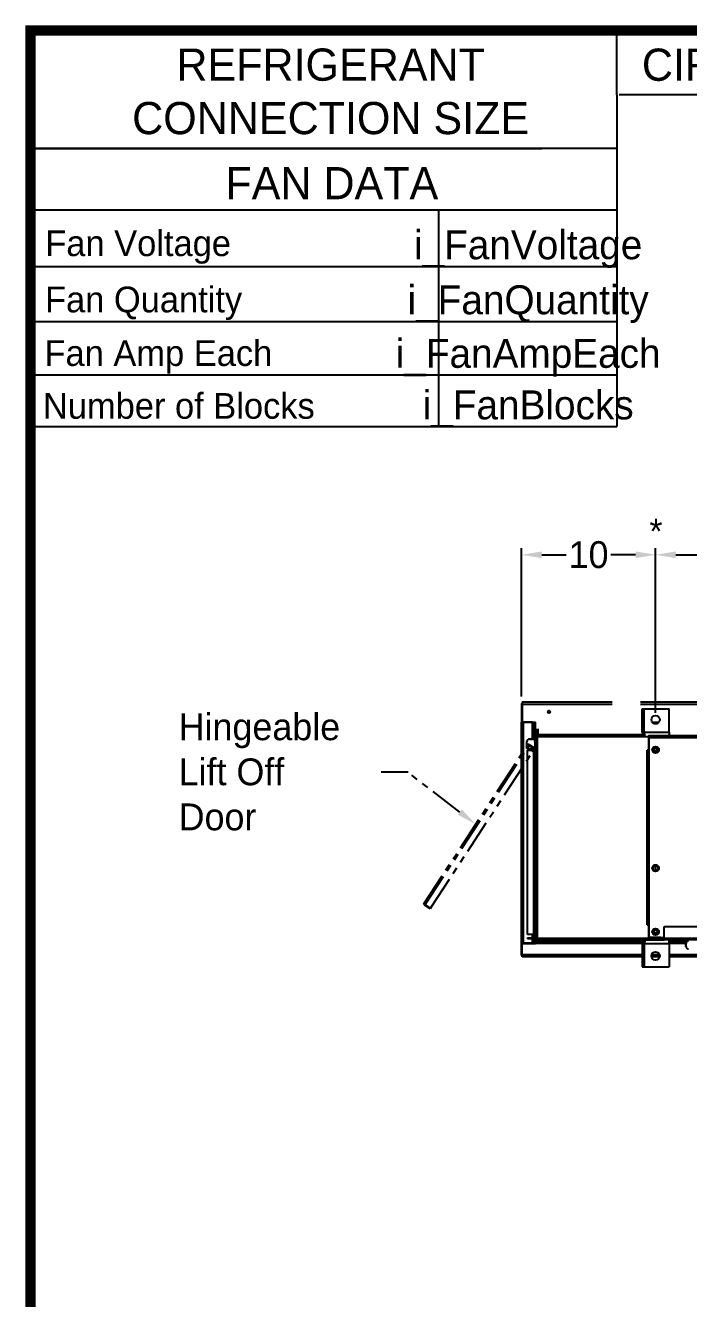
# Model space of a CAD drawing. Header units: inches. Extents: x 547 to 857, y 494 to 690.
# Drawn here: x 551.6 to 601.1, y 591.7 to 686.6 of the extents above; entities that cross this region are included whole.
import ezdxf
from ezdxf.enums import TextEntityAlignment as Align

# ---------------------------------------------------------------- set-up
doc = ezdxf.new("R2010")
doc.units = ezdxf.units.IN
doc.header["$MEASUREMENT"] = 0
doc.header["$PDSIZE"] = -1
doc.linetypes.add('PHANTOM', pattern=[0.5, 0.25, -0.05, 0.05, -0.05, 0.05, -0.05])
for name, color, linetype in [('C1EFD', 7, 'Continuous'), ('C1RC', 7, 'Continuous'), ('Hingeable', 7, 'PHANTOM')]:
    doc.layers.add(name, color=color, linetype=linetype)
doc.dimstyles.new('RAE Solutions', dxfattribs={"dimtxt": 2, "dimasz": 1.5, "dimexe": 0.5, "dimexo": 0.5, "dimgap": 0.5, "dimtad": 0, "dimtih": 1, "dimtoh": 1, "dimdec": 3, "dimrnd": 0.125, "dimzin": 1, "dimdsep": 46, "dimlunit": 5, "dimtxsty": 'Standard', "dimcen": 0.09, "dimadec": 0, "dimazin": 0, "dimtfac": 1, "dimtdec": 3, "dimtofl": 0, "dimtmove": 0, "dimatfit": 3, "dimfxl": 1, "dimtolj": 1, "dimtzin": 1, "dimarcsym": 0})

# ---------------------------------------------------------------- blocks, each defined once
blk = doc.blocks.new('*D200')
at = {"color": 0, "linetype": 'Continuous', "lineweight": -2}
for p, q in [((598.602, 635.337), (598.602, 647.632)), ((629.665, 635.337), (629.665, 647.632)), ((600.102, 647.132), (612.3, 647.132)), ((628.165, 647.132), (615.967, 647.132))]:
    blk.add_line(p, q, dxfattribs=at)
at = {"color": 0, "linetype": 'Continuous'}
for points in [[(600.102, 647.382), (600.102, 646.882), (598.602, 647.132)], [(628.165, 647.382), (628.165, 646.882), (629.665, 647.132)]]:
    blk.add_solid(points, dxfattribs=at)
at = {"layer": 'Defpoints', "color": 0, "linetype": 'Continuous'}
for p in [(629.665, 647.132), (598.602, 634.837), (629.665, 634.837)]:
    blk.add_point(p, dxfattribs=at)
at = {"color": 0, "linetype": 'Continuous', "lineweight": 25, "insert": (614.133, 647.132), "char_height": 2, "attachment_point": 5}
blk.add_mtext('\\A1;31', dxfattribs=at)
blk = doc.blocks.new('*D204')
at = {"color": 0, "linetype": 'Continuous', "lineweight": -2}
for p, q in [((588.607, 636.556), (588.607, 647.632)), ((598.602, 635.337), (598.602, 647.632)), ((590.107, 647.132), (591.938, 647.132)), ((597.102, 647.132), (595.271, 647.132))]:
    blk.add_line(p, q, dxfattribs=at)
at = {"color": 0, "linetype": 'Continuous'}
for points in [[(590.107, 647.382), (590.107, 646.882), (588.607, 647.132)], [(597.102, 647.382), (597.102, 646.882), (598.602, 647.132)]]:
    blk.add_solid(points, dxfattribs=at)
at = {"layer": 'Defpoints', "color": 0, "linetype": 'Continuous'}
for p in [(588.607, 647.132), (588.607, 636.056), (598.602, 634.837)]:
    blk.add_point(p, dxfattribs=at)
at = {"color": 0, "linetype": 'Continuous', "lineweight": 25, "insert": (593.604, 647.132), "char_height": 2, "attachment_point": 5}
blk.add_mtext('\\A1;10', dxfattribs=at)

msp = doc.modelspace()

# ---------------------------------------------------------------- linework, layer by layer
at = {"linetype": 'Continuous', "lineweight": 25}
for p, q in [((588.6065, 636.0558), (588.6065, 634.6495)), ((588.6065, 636.0558), (588.6565, 636.0558)), ((588.6565, 636.161), (588.6565, 636.004)), ((588.6565, 636.161), (595.3515, 636.161)), ((588.6565, 636.004), (588.6565, 634.6635)), ((588.6565, 636.004), (595.3515, 636.004)), ((597.4765, 636.161), (720.7275, 636.161)), ((597.4765, 636.004), (720.7275, 636.004)), ((597.602, 633.9135), (597.602, 635.6495)), ((597.602, 635.6495), (597.732, 635.6495)), ((597.732, 633.9135), (597.732, 635.6495)), ((597.7391, 635.6495), (599.602, 635.6495)), ((597.7391, 633.9135), (597.7391, 635.6495)), ((599.602, 633.9135), (599.602, 635.6495)), ((588.6065, 618.1808), (588.6065, 634.6495)), ((588.6065, 634.6495), (588.7395, 634.6495)), ((588.6565, 634.6495), (588.6565, 634.6635)), ((588.6565, 634.6635), (589.6565, 634.6635)), ((588.7065, 634.6635), (588.7065, 634.6495)), ((588.7142, 634.6495), (588.7142, 634.6635)), ((588.7395, 618.1808), (588.7395, 634.6495)), ((589.419, 634.6495), (588.7395, 634.6495)), ((588.8472, 634.6495), (588.8472, 634.6635)), ((589.419, 633.389), (589.419, 634.6495)), ((589.4642, 633.389), (589.4642, 634.6635)), ((589.5972, 634.6635), (589.5972, 633.389)), ((589.6565, 634.5525), (589.6565, 634.6635)), ((589.6565, 634.1566), (589.6565, 634.5525)), ((589.6802, 634.1566), (589.6802, 633.6362)), ((589.8283, 634.1566), (589.8283, 633.72)), ((597.732, 634.6635), (597.7391, 634.6635)), ((597.732, 634.5525), (597.7391, 634.5525)), ((597.732, 634.1566), (597.7391, 634.1566)), ((598.3421, 634.6635), (598.862, 634.6635)), ((598.4727, 634.5525), (598.7314, 634.5525)), ((589.0073, 632.701), (589.0073, 633.201)), ((589.1948, 633.3885), (589.4138, 633.3885)), ((589.6453, 633.389), (589.1953, 633.389)), ((589.6013, 633.201), (589.6013, 632.701)), ((589.6453, 618.4753), (589.6453, 633.6362)), ((589.6453, 633.6362), (589.6953, 633.6362)), ((589.7024, 633.6933), (597.8212, 633.6933)), ((589.7024, 633.6933), (589.7024, 633.6433)), ((598.1013, 633.5603), (589.7783, 633.5603)), ((589.7783, 633.5603), (589.7783, 618.5513)), ((589.8283, 633.72), (589.8283, 633.6933)), ((597.6905, 633.72), (589.8283, 633.72)), ((597.602, 633.9135), (597.732, 633.9135)), ((597.7391, 633.9135), (599.602, 633.9135)), ((598.1013, 633.6867), (598.1013, 633.5603)), ((598.1013, 633.6495), (599.102, 633.6495)), ((598.9453, 633.637), (598.1013, 633.637)), ((598.102, 633.587), (598.1013, 633.587)), ((598.1013, 632.5603), (598.1013, 633.5603)), ((598.1015, 633.6495), (598.1015, 633.637)), ((598.1015, 633.587), (598.1015, 633.5169)), ((598.1015, 618.5946), (598.1015, 633.5169)), ((598.9453, 633.5169), (598.1015, 633.5169)), ((598.102, 633.587), (598.102, 633.524)), ((598.9453, 633.587), (598.102, 633.587)), ((598.9453, 633.524), (598.102, 633.524)), ((598.102, 633.5165), (598.102, 618.595)), ((598.102, 633.5165), (599.102, 633.5165)), ((598.9453, 633.587), (598.9453, 633.637)), ((598.9453, 633.587), (598.9453, 633.524)), ((598.9453, 633.5165), (598.9453, 633.5169)), ((599.102, 633.5165), (599.102, 633.6495)), ((599.102, 633.6495), (719.102, 633.6495)), ((599.102, 633.5165), (719.102, 633.5165)), ((599.602, 633.9135), (599.602, 633.6495)), ((589.0543, 632.701), (589.0073, 632.701)), ((589.0543, 632.701), (589.5333, 632.701)), ((589.0543, 632.638), (589.0543, 632.701)), ((589.0543, 632.638), (589.5333, 632.638)), ((589.0543, 618.826), (589.0543, 632.555)), ((589.0543, 632.555), (589.5333, 632.555)), ((589.419, 632.555), (589.419, 632.638)), ((589.4642, 632.555), (589.4642, 632.638)), ((589.5333, 632.638), (589.5333, 632.701)), ((589.6013, 632.701), (589.5333, 632.701)), ((589.5333, 618.826), (589.5333, 632.555)), ((589.5333, 632.555), (589.6453, 632.555)), ((589.5972, 632.701), (589.5972, 632.6863)), ((589.5972, 632.608), (589.5972, 632.555)), ((589.6013, 632.795), (589.6453, 632.795)), ((598.1013, 632.5603), (597.9683, 632.5603)), ((597.9683, 619.5513), (597.9683, 632.5603)), ((598.1013, 632.5603), (598.1013, 619.5513)), ((597.9683, 619.5513), (598.1013, 619.5513)), ((598.1013, 618.5513), (598.1013, 619.5513)), ((599.235, 619.412), (718.969, 619.412)), ((599.235, 618.545), (599.235, 619.412)), ((588.7395, 618.1808), (588.6065, 618.1808)), ((588.6065, 617.2433), (588.6065, 618.1808)), ((588.6565, 618.154), (588.6565, 618.1808)), ((588.6565, 618.154), (589.6565, 618.154)), ((588.6565, 617.295), (588.6565, 618.154)), ((588.7065, 618.1808), (588.7065, 618.154)), ((588.7142, 618.154), (588.7142, 618.1808)), ((589.419, 618.1808), (588.7395, 618.1808)), ((588.8472, 618.154), (588.8472, 618.1808)), ((589.5333, 618.826), (589.0543, 618.826)), ((589.0543, 618.513), (589.0543, 618.576)), ((589.0543, 618.576), (589.5333, 618.576)), ((589.0543, 618.513), (589.5333, 618.513)), ((589.419, 618.576), (589.419, 618.826)), ((589.419, 618.1808), (589.419, 618.513)), ((589.4642, 618.576), (589.4642, 618.826)), ((589.4642, 618.154), (589.4642, 618.513)), ((589.6453, 618.826), (589.5333, 618.826)), ((589.5333, 618.576), (589.5333, 618.513)), ((589.5972, 618.826), (589.5972, 618.606)), ((589.5972, 618.5277), (589.5972, 618.154)), ((589.6163, 618.576), (589.6163, 618.826)), ((589.6453, 618.576), (589.6163, 618.576)), ((589.6453, 618.4753), (589.6953, 618.4753)), ((589.6565, 618.154), (589.6565, 618.287)), ((597.6441, 618.287), (589.6565, 618.287)), ((597.603, 618.154), (589.6565, 618.154)), ((589.6802, 618.4753), (589.6802, 618.287)), ((589.7024, 618.4183), (589.7024, 618.4683)), ((598.1013, 618.4183), (589.7024, 618.4183)), ((589.7783, 618.5513), (598.1013, 618.5513)), ((597.602, 618.148), (597.732, 618.148)), ((597.602, 618.148), (597.602, 616.412)), ((597.732, 618.148), (597.732, 616.412)), ((597.741, 618.154), (597.7329, 618.154)), ((597.7391, 618.148), (599.602, 618.148)), ((597.7391, 618.148), (597.7391, 616.412)), ((597.866, 618.412), (599.235, 618.412)), ((598.1013, 618.5513), (598.1013, 618.4183)), ((598.1013, 618.5245), (598.102, 618.5245)), ((598.1013, 618.4745), (598.9453, 618.4745)), ((598.1015, 618.5245), (598.1015, 618.5946)), ((598.9453, 618.5946), (598.1015, 618.5946)), ((598.102, 618.595), (599.102, 618.595)), ((598.102, 618.5245), (598.102, 618.5875)), ((598.9453, 618.5875), (598.102, 618.5875)), ((598.9453, 618.5245), (598.102, 618.5245)), ((598.2475, 618.5946), (598.2475, 618.5875)), ((598.9535, 618.595), (598.9453, 618.5946)), ((598.9453, 618.5946), (598.9453, 618.595)), ((598.9453, 618.5245), (598.9453, 618.5875)), ((598.9453, 618.5245), (598.9453, 618.4745)), ((599.102, 618.477), (598.9453, 618.477)), ((599.102, 618.462), (599.102, 618.595)), ((599.102, 618.595), (599.235, 618.595)), ((599.102, 618.462), (599.235, 618.462)), ((599.235, 618.545), (718.969, 618.545)), ((599.235, 618.412), (599.235, 618.545)), ((718.969, 618.412), (599.235, 618.412)), ((599.602, 618.148), (599.602, 618.412)), ((600.8675, 618.287), (599.602, 618.287)), ((600.8675, 618.154), (599.602, 618.154)), ((599.602, 618.148), (599.602, 616.412)), ((600.858, 617.9275), (600.858, 618.1465)), ((600.858, 618.1465), (600.868, 618.1465)), ((600.8675, 618.1465), (600.8675, 618.412)), ((600.868, 617.9275), (600.868, 618.1465)), ((588.6565, 617.2433), (588.6065, 617.2433)), ((588.6565, 617.162), (588.6565, 617.295)), ((597.602, 617.295), (588.6565, 617.295)), ((597.602, 617.162), (588.6565, 617.162)), ((597.7391, 617.295), (597.732, 617.295)), ((597.7391, 617.162), (597.732, 617.162)), ((598.9082, 617.162), (598.2959, 617.162)), ((598.9065, 617.295), (598.2976, 617.295)), ((604.6251, 617.295), (599.602, 617.295)), ((604.7377, 617.162), (599.602, 617.162)), ((600.858, 617.9275), (600.868, 617.9275)), ((597.602, 616.412), (597.732, 616.412)), ((597.7391, 616.412), (599.602, 616.412))]:
    msp.add_line(p, q, dxfattribs=at)
at = {"const_width": 0.7526}
msp.add_lwpolyline([(551.9978, 498.0702), (853.0442, 498.0702), (853.0442, 686.2242), (551.9978, 686.2242), (551.9978, 498.0702)], dxfattribs=at)
at = {"linetype": 'Continuous', "lineweight": 25, "flags": 128}
for points in [[(589.7783, 633.5603), (589.7783, 633.5603)], [(589.7783, 618.5513), (589.7783, 618.5513)]]:
    msp.add_lwpolyline(points, dxfattribs=at)
at = {"linetype": 'Continuous', "lineweight": 25}
for centre, radius in [((590.6565, 635.411), 0.0995), ((598.602, 634.837), 0.3125), ((598.602, 632.587), 0.25), ((598.602, 632.587), 0.1875), ((598.602, 632.587), 0.125), ((598.602, 623.7745), 0.25), ((598.602, 623.7745), 0.1875), ((598.602, 619.0245), 0.25), ((598.602, 619.0245), 0.1875), ((598.602, 619.0395), 0.125), ((598.602, 617.2245), 0.3125)]:
    msp.add_circle(centre, radius, dxfattribs=at)
for centre, radius, start, end in [((589.1948, 633.201), 0.1875, 90, 180), ((589.1953, 633.2015), 0.1875, 90, 135.068267), ((589.4138, 633.201), 0.1875, 0, 90), ((589.169, 632.6495), 0.0995, 186.636958, 251.75908), ((589.169, 632.6495), 0.0995, 288.24092, 353.363042), ((589.5333, 632.555), 0.146, 39.903739, 90), ((589.5333, 632.555), 0.083, 0, 90), ((598.602, 632.602), 0.125, 183.439813, 356.560187), ((598.6958, 623.79), 0.125, 73.185592, 305.579598), ((589.5333, 618.659), 0.083, 270, 0), ((589.5333, 618.659), 0.146, 270, 320.096261), ((599.235, 618.545), 0.133, 218.613238, 270), ((601.0555, 618.1465), 0.1875, 90, 180), ((601.055, 617.9275), 0.1875, 180, 270), ((601.0555, 617.9275), 0.1875, 180, 270)]:
    msp.add_arc(centre, radius, start, end, dxfattribs=at)
for points, knots in [([(589.6453, 633.6362), (589.6462, 633.6351), (589.6479, 633.6331), (589.6601, 633.6278), (589.6756, 633.6211), (589.6968, 633.6102), (589.7296, 633.5893), (589.76, 633.5712), (589.7783, 633.5603)], [0, 0, 0, 0, 0.1570937, 0.2974345, 0.4217231, 0.5309915, 0.7167197, 1, 1, 1, 1]), ([(589.6953, 633.6362), (589.6959, 633.6351), (589.6969, 633.6331), (589.7046, 633.6277), (589.7144, 633.6209), (589.7279, 633.6098), (589.7483, 633.589), (589.7669, 633.5711), (589.7783, 633.5603)], [0, 0, 0, 0, 0.1438783, 0.2741172, 0.392286, 0.5004923, 0.6949802, 1, 1, 1, 1]), ([(589.7783, 633.5603), (589.7694, 633.5749), (589.7501, 633.6067), (589.725, 633.6473), (589.7099, 633.6773), (589.7037, 633.6914), (589.7027, 633.6927), (589.7024, 633.6933)], [0, 0, 0, 0, 0.2277363, 0.4962021, 0.6892004, 0.8824379, 1, 1, 1, 1]), ([(589.7783, 633.5603), (589.7662, 633.5727), (589.7463, 633.5931), (589.7225, 633.6175), (589.7095, 633.6339), (589.7037, 633.6422), (589.7027, 633.643), (589.7024, 633.6433)], [0, 0, 0, 0, 0.3356221, 0.5506471, 0.7242724, 0.8985468, 1, 1, 1, 1]), ([(597.602, 633.9135), (597.6046, 633.8855), (597.6097, 633.8296), (597.6503, 633.7564), (597.6908, 633.7097), (597.7193, 633.6958), (597.7244, 633.6933)], [0, 0, 0, 0, 0.3077552, 0.6156747, 0.930549, 1, 1, 1, 1]), ([(597.732, 633.9135), (597.7331, 633.9008), (597.7353, 633.8755), (597.7493, 633.8445), (597.7618, 633.8306), (597.767, 633.8247)], [0, 0, 0, 0, 0.3672053, 0.7336714, 1, 1, 1, 1]), ([(597.8212, 633.6933), (597.815, 633.7035), (597.7982, 633.7311), (597.7708, 633.8107), (597.7497, 633.8793), (597.7391, 633.9135)], [0, 0, 0, 0, 0.2268035, 0.6134037, 1, 1, 1, 1]), ([(599.0725, 633.5165), (599.0684, 633.524), (599.0569, 633.545), (599.0208, 633.57), (598.9803, 633.5853), (598.9542, 633.5866), (598.9453, 633.587)], [0, 0, 0, 0, 0.1807505, 0.5061596, 0.8322037, 1, 1, 1, 1]), ([(598.9792, 633.5165), (598.9732, 633.519), (598.9625, 633.5234), (598.9505, 633.5238), (598.9453, 633.524)], [0, 0, 0, 0, 0.56461137, 1, 1, 1, 1]), ([(589.6565, 618.202), (589.6528, 618.1984), (589.6416, 618.1878), (589.6283, 618.1746), (589.6154, 618.1646), (589.6065, 618.159), (589.5993, 618.1547), (589.5979, 618.1531), (589.5972, 618.1523)], [0, 0, 0, 0, 0.1325635, 0.3952203, 0.5255751, 0.6685098, 0.8261126, 1, 1, 1, 1]), ([(589.6125, 618.154), (589.6138, 618.1556), (589.6178, 618.1605), (589.6324, 618.1765), (589.6474, 618.1914), (589.6565, 618.2005)], [0, 0, 0, 0, 0.1611662, 0.483086, 1, 1, 1, 1]), ([(589.7783, 618.5513), (589.7637, 618.5424), (589.7319, 618.5231), (589.6913, 618.498), (589.6613, 618.4829), (589.6472, 618.4767), (589.6458, 618.4757), (589.6453, 618.4753)], [0, 0, 0, 0, 0.2277354, 0.4961981, 0.6891981, 0.8824378, 1, 1, 1, 1]), ([(589.7783, 618.5513), (589.7658, 618.5391), (589.7454, 618.5193), (589.721, 618.4954), (589.7047, 618.4825), (589.6964, 618.4766), (589.6956, 618.4757), (589.6953, 618.4753)], [0, 0, 0, 0, 0.3356209, 0.5506463, 0.7242648, 0.8985485, 1, 1, 1, 1]), ([(589.7024, 618.4683), (589.7029, 618.4687), (589.7038, 618.4696), (589.7087, 618.4764), (589.7162, 618.4861), (589.7285, 618.5003), (589.7496, 618.5217), (589.7676, 618.5403), (589.7783, 618.5513)], [0, 0, 0, 0, 0.1272914, 0.2513276, 0.3747964, 0.5004322, 0.7039161, 1, 1, 1, 1]), ([(589.7024, 618.4183), (589.7028, 618.419), (589.7038, 618.4204), (589.7086, 618.4312), (589.716, 618.4465), (589.7281, 618.4689), (589.7492, 618.5033), (589.7675, 618.5335), (589.7783, 618.5513)], [0, 0, 0, 0, 0.1398597, 0.2740293, 0.4037366, 0.5303409, 0.7251826, 1, 1, 1, 1]), ([(597.602, 618.148), (597.6046, 618.1759), (597.6098, 618.2316), (597.6498, 618.3064), (597.7083, 618.3648), (597.7825, 618.4043), (597.8378, 618.4094), (597.866, 618.412)], [0, 0, 0, 0, 0.1907789, 0.3816597, 0.5768534, 0.7838764, 1, 1, 1, 1]), ([(597.732, 618.148), (597.7331, 618.1607), (597.7353, 618.186), (597.7493, 618.217), (597.7618, 618.231), (597.767, 618.2369)], [0, 0, 0, 0, 0.3672045, 0.73367, 1, 1, 1, 1]), ([(597.866, 618.412), (597.8555, 618.408), (597.8343, 618.4001), (597.8026, 618.3391), (597.7708, 618.2518), (597.7497, 618.1826), (597.7391, 618.148)], [0, 0, 0, 0, 0.2499999, 0.4999986, 0.7500026, 1, 1, 1, 1]), ([(598.9453, 618.5875), (598.9541, 618.588), (598.9684, 618.5889), (598.9804, 618.5949), (598.9849, 618.5972)], [0, 0, 0, 0, 0.6172031, 1, 1, 1, 1]), ([(598.9453, 618.5245), (598.9616, 618.526), (598.9941, 618.5289), (599.0368, 618.5519), (599.0644, 618.5753), (599.0729, 618.5917), (599.0746, 618.595)], [0, 0, 0, 0, 0.3043132, 0.6088712, 0.9211559, 1, 1, 1, 1])]:
    msp.add_open_spline(points, degree=3, knots=knots, dxfattribs=at)
at = {"layer": 'C1EFD'}
for p, q in [((595.7176, 677.4331), (551.9978, 677.4331)), ((551.9978, 677.4331), (551.9978, 656.6999)), ((595.7176, 677.4331), (595.7176, 656.6999)), ((595.7176, 672.8287), (552.3024, 672.8287)), ((582.4188, 672.8287), (582.4188, 656.6999)), ((552.2901, 668.6372), (595.7176, 668.6372)), ((552.1926, 664.5353), (595.7176, 664.5353)), ((551.991, 660.5444), (595.7176, 660.5444)), ((551.9978, 656.6999), (595.7176, 656.6999))]:
    msp.add_line(p, q, dxfattribs=at)
at = {"layer": 'C1RC'}
for p, q in [((551.9978, 677.4331), (551.9978, 686.2242)), ((551.9978, 686.2242), (595.7176, 686.2159)), ((595.7176, 681.4315), (595.7176, 686.2396)), ((595.7176, 681.4315), (595.7176, 677.4331)), ((670.5973, 681.4243), (595.8717, 681.4243)), ((551.9978, 677.4331), (590.1291, 677.4259))]:
    msp.add_line(p, q, dxfattribs=at)
at = {"layer": 'Hingeable', "linetype": 'PHANTOM', "ltscale": 10}
for p, q in [((581.3278, 621.1002), (589.0617, 632.975)), ((581.4275, 621.0481), (589.1624, 632.9096)), ((581.8745, 620.8569), (589.428, 632.439)), ((589.1624, 632.9096), (589.1967, 632.9624)), ((589.1624, 632.9096), (589.5641, 632.6487)), ((589.1967, 632.9624), (589.5985, 632.7015)), ((589.428, 632.439), (589.5985, 632.7015)), ((580.1462, 630.9139), (578.1462, 630.9139)), ((578.1462, 630.9139), (578.1462, 630.9139)), ((581.7949, 620.7344), (581.3932, 620.9953)), ((581.8293, 620.7873), (581.4275, 621.0481)), ((581.8745, 620.8569), (581.7949, 620.7344)), ((581.8293, 620.7873), (581.7949, 620.7344))]:
    msp.add_line(p, q, dxfattribs=at)
msp.add_lwpolyline([(584.005, 627.9511), (580.1462, 630.9139)], dxfattribs=at)
for centre, start, end in [((589.1172, 632.8399), 57, 112.354785), ((581.4727, 621.1177), 186.903739, 237)]:
    msp.add_arc(centre, 0.146, start, end, dxfattribs=at)
msp.add_solid([(584.1572, 628.1494), (585.1947, 627.0376), (583.8527, 627.7528)], dxfattribs=at)

# ---------------------------------------------------------------- texts
at = {"linetype": 'Continuous', "lineweight": 25}
msp.add_text('*', height=1.8706, dxfattribs=at).set_placement((598.6272, 647.9537), align=Align.CENTER)
at = {"layer": 'C1EFD'}
for s, height, p in [('FAN DATA', 2.39998, (574.4623, 673.6439)), ('i_FanVoltage', 2.159978, (589.0975, 669.1667)), ('i_FanQuantity', 2.159978, (589.0975, 665.0649)), ('i_FanAmpEach', 2.159978, (589.0975, 661.074)), ('i_FanBlocks', 2.159978, (589.0975, 657.2295))]:
    msp.add_text(s, height=height, dxfattribs=at).set_placement(p, align=Align.CENTER)
for s, p in [('Fan Voltage', (553.0988, 669.403)), ('Fan Quantity', (553.0793, 665.2105)), ('Fan Amp Each', (553.0389, 661.2123)), ('Number of Blocks', (552.925, 657.2768))]:
    msp.add_text(s, height=1.919981, dxfattribs=at).set_placement(p)
at = {"layer": 'C1RC'}
for s, height, p in [('REFRIGERANT', 2.399976, (574.3734, 682.48)), ('CIRCUIT 1', 2.39998, (605.4215, 682.4744)), ('CONNECTION SIZE', 2.399976, (574.3734, 678.4954))]:
    msp.add_text(s, height=height, dxfattribs=at).set_placement(p, align=Align.CENTER)
at = {"layer": 'Hingeable', "linetype": 'PHANTOM', "ltscale": 10}
for s, p in [('Hingeable', (563.0411, 633.3079)), ('Lift Off ', (563.0411, 629.9491)), ('Door', (563.0411, 626.5903))]:
    msp.add_text(s, height=2, dxfattribs=at).set_placement(p)

# ---------------------------------------------------------------- dimensions: what is measured, and where the dimension line sits
at = {"linetype": 'Continuous', "lineweight": 25}
for base, p1, p2, picture, middle in [((588.606543, 647.132333), (598.602042, 634.837008), (588.606543, 636.055758), '*D204', (593.604293, 647.132333)), ((629.6645421022, 647.1323327912), (598.6020421022, 634.8370083522), (629.6645421022, 634.8370083522), '*D200', (614.1332921022, 647.1323327912))]:
    dim = msp.add_linear_dim(base=base, p1=p1, p2=p2, dimstyle='RAE Solutions', dxfattribs=at)
    dim.commit()
    dim.dimension.update_dxf_attribs({"geometry": picture, "text_midpoint": middle})

doc.saveas('drawing.dxf')
